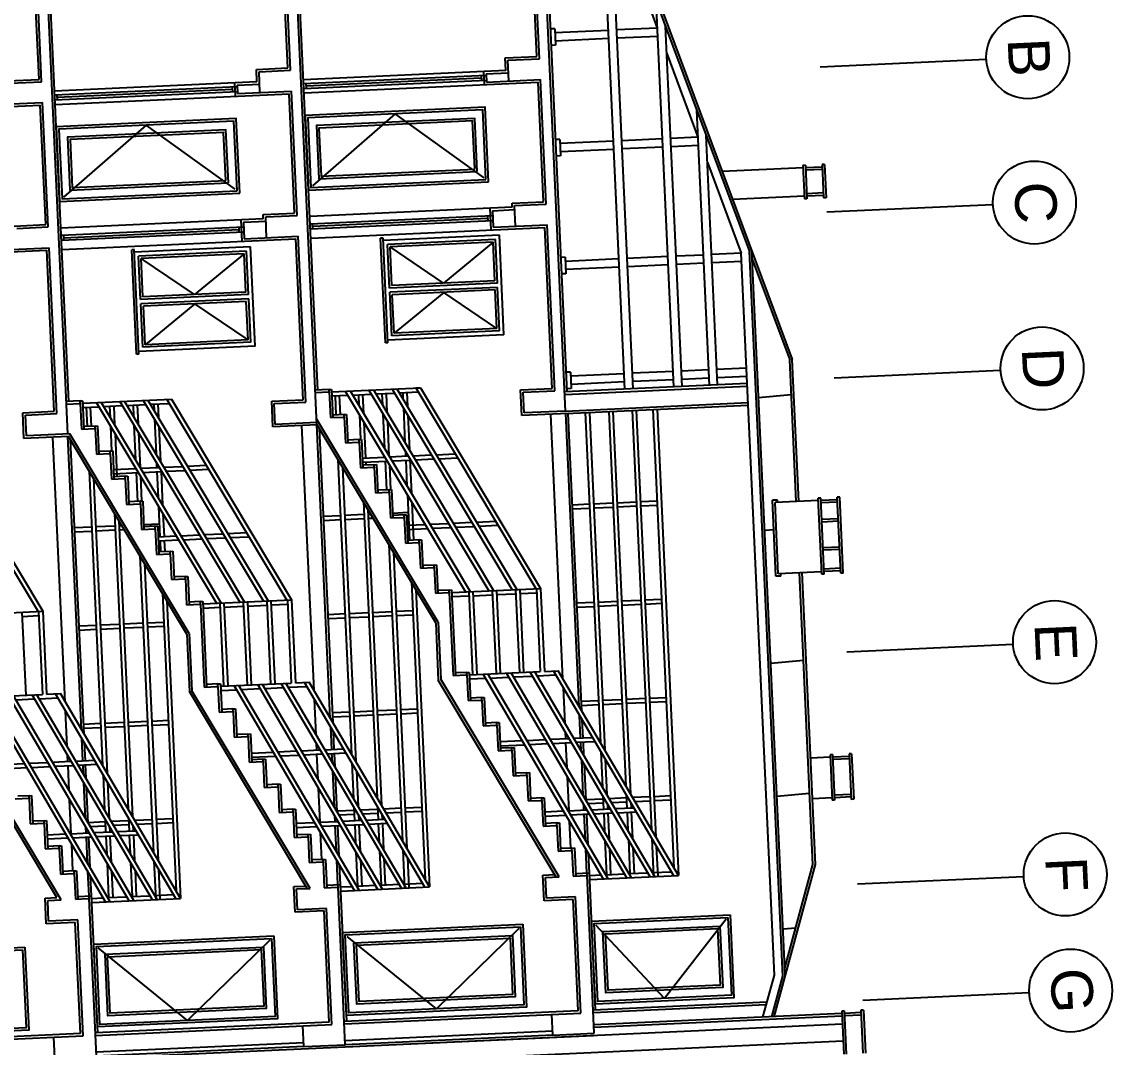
# Model space of a CAD drawing. Header units: centimetres. Extents: x 247352 to 270197, y -444050 to -441150.
# Drawn here: x 248588 to 248850.6, y -443536.9 to -443290 of the extents above; entities that cross this region are included whole.
import ezdxf

# ---------------------------------------------------------------- set-up
doc = ezdxf.new("R2010")
doc.units = ezdxf.units.CM
doc.layers.add('ROTAS-MIMARI-VAZIYET', color=8, linetype='Continuous')
doc.styles.add('ROTAS', font='arial.ttf')

msp = doc.modelspace()

# ---------------------------------------------------------------- hatches: boundary and pattern name
at = {"layer": 'ROTAS-MIMARI-VAZIYET', "ltscale": 0.03}
h = msp.add_hatch(dxfattribs=at)
h.set_pattern_fill('LINE', color=256, scale=16, angle=2.6327, style=0)
h.set_pattern_definition([(5.26542743, (5207388.658, -7869424.915), (-2.93663185, 31.86496812), [])])
h.paths.add_polyline_path([(248778.53, -443492.97), (248775.3, -443422.67), (248770.79, -443422.87), (248770.82, -443423.47), (248769.62, -443423.53), (248768.78, -443405.22), (248769.98, -443405.16), (248770.01, -443405.76), (248774.51, -443405.56), (248772.94, -443371.38), (248763.92, -443347.17), (248771.77, -443517.9)])

# ---------------------------------------------------------------- linework, layer by layer
for p, q in [((248718.98, -443383.73), (248710.9, -443207.91)), ((248719.37, -443379.11), (248711.91, -443216.88)), ((248715.11, -443216.13), (248763.24, -443345.33)), ((248715.71, -443216.1), (248773.54, -443371.35)), ((248659.07, -443387.08), (248651.88, -443230.65)), ((248712.68, -443298.93), (248709.65, -443233)), ((248599.11, -443389.24), (248591.94, -443233.41)), ((248652.74, -443301.68), (248649.71, -443235.75)), ((248659.29, -443378.67), (248652.69, -443235.22)), ((248712.05, -443298.36), (248709.08, -443233.62)), ((248599.35, -443381.42), (248592.75, -443237.97)), ((248652.12, -443301.11), (248649.14, -443236.38)), ((248592.18, -443303.87), (248589.2, -443239.14)), ((248592.81, -443304.44), (248589.77, -443238.51)), ((248733.27, -443378.47), (248727.31, -443248.88)), ((248735.27, -443378.37), (248729.6, -443255.01)), ((248729.9, -443261.55), (248741.06, -443291.52)), ((248745.03, -443377.93), (248740.76, -443284.98)), ((248716.35, -443291.66), (248715.35, -443291.7)), ((248716.35, -443291.66), (248716.53, -443295.65)), ((248729.3, -443292.06), (248716.4, -443292.66)), ((248741.06, -443291.52), (248731.3, -443291.97)), ((248741.15, -443293.52), (248731.39, -443293.97)), ((248747.03, -443377.83), (248743.04, -443291.12)), ((248716.53, -443295.65), (248715.53, -443295.7)), ((248729.39, -443294.06), (248716.49, -443294.65)), ((248704.46, -443298.71), (248712.05, -443298.36)), ((248704.6, -443301.7), (248704.46, -443298.71)), ((248743.34, -443297.65), (248750.84, -443317.78)), ((248644.52, -443301.46), (248652.12, -443301.11)), ((248705.09, -443299.28), (248712.68, -443298.93)), ((248705.32, -443304.27), (248705.09, -443299.28)), ((248584.59, -443304.22), (248592.18, -443303.87)), ((248644.66, -443304.46), (248644.52, -443301.46)), ((248645.15, -443302.03), (248652.74, -443301.68)), ((248645.38, -443307.03), (248645.15, -443302.03)), ((248704.6, -443301.7), (248655.85, -443303.94)), ((248699.85, -443302.9), (248655.89, -443304.92)), ((248698.68, -443303.55), (248656.52, -443305.49)), ((248698.65, -443302.95), (248698.7, -443304.15)), ((248699.2, -443301.95), (248699.35, -443305.15)), ((248699.83, -443302.52), (248705.23, -443302.27)), ((248699.83, -443302.52), (248699.92, -443304.52)), ((248699.92, -443304.52), (248712.91, -443303.92)), ((248714.29, -443333.89), (248712.91, -443303.92)), ((248585.21, -443304.79), (248592.81, -443304.44)), ((248644.66, -443304.46), (248595.91, -443306.7)), ((248639.91, -443305.65), (248595.96, -443307.67)), ((248638.74, -443306.31), (248596.58, -443308.25)), ((248638.71, -443305.71), (248638.77, -443306.91)), ((248639.27, -443304.71), (248639.41, -443307.9)), ((248639.89, -443305.28), (248645.29, -443305.03)), ((248639.89, -443305.28), (248639.99, -443307.28)), ((248639.99, -443307.28), (248652.97, -443306.68)), ((248654.35, -443336.65), (248652.97, -443306.68)), ((248699.9, -443304.1), (248655.95, -443306.12)), ((248656, -443307.14), (248712.34, -443304.55)), ((248656.55, -443306.09), (248656.49, -443304.89)), ((248713.66, -443333.32), (248712.34, -443304.55)), ((248639.97, -443306.85), (248596.01, -443308.87)), ((248596.06, -443309.9), (248652.4, -443307.31)), ((248596.61, -443308.84), (248596.56, -443307.65)), ((248653.72, -443336.08), (248652.4, -443307.31)), ((248536.12, -443312.65), (248592.46, -443310.06)), ((248580.05, -443310.03), (248593.04, -443309.44)), ((248593.79, -443338.83), (248592.46, -443310.06)), ((248594.41, -443339.4), (248593.04, -443309.44)), ((248753.59, -443377.53), (248750.54, -443311.25)), ((248677.95, -443312.14), (248658.02, -443329.47)), ((248699.38, -443327.57), (248677.95, -443312.14)), ((248618.01, -443314.89), (248598.09, -443332.23)), ((248639.44, -443330.33), (248618.01, -443314.89)), ((248717.58, -443318.31), (248716.58, -443318.36)), ((248717.58, -443318.31), (248717.76, -443322.31)), ((248730.52, -443318.72), (248717.62, -443319.31)), ((248742.29, -443318.18), (248732.52, -443318.63)), ((248750.84, -443317.78), (248744.28, -443318.09)), ((248750.94, -443319.78), (248744.38, -443320.08)), ((248755.59, -443377.44), (248752.83, -443317.38)), ((248717.76, -443322.31), (248716.76, -443322.35)), ((248730.62, -443320.72), (248717.71, -443321.31)), ((248742.38, -443320.18), (248732.61, -443320.62)), ((248753.13, -443323.92), (248761.26, -443345.74)), ((248776.72, -443324.56), (248776.13, -443324.59)), ((248776.13, -443324.59), (248776.5, -443332.63)), ((248776.72, -443324.56), (248777.09, -443332.61)), ((248780.75, -443324.97), (248776.75, -443325.16)), ((248781.32, -443324.35), (248780.72, -443324.37)), ((248780.72, -443324.37), (248781.09, -443332.42)), ((248781.32, -443324.35), (248781.69, -443332.39)), ((248776.15, -443325.19), (248756.68, -443326.08)), ((248780.78, -443325.57), (248776.78, -443325.76)), ((248776.47, -443332.03), (248759.19, -443332.83)), ((248777.09, -443332.61), (248776.5, -443332.63)), ((248781.04, -443331.22), (248777.04, -443331.41)), ((248781.06, -443331.82), (248777.07, -443332.01)), ((248781.69, -443332.39), (248781.09, -443332.42)), ((248706.11, -443334.67), (248657.37, -443336.91)), ((248700.72, -443334.92), (248700.96, -443340.11)), ((248701.35, -443335.49), (248706.74, -443335.24)), ((248701.35, -443335.49), (248701.53, -443339.48)), ((248706.07, -443333.67), (248713.66, -443333.32)), ((248706.11, -443334.67), (248706.07, -443333.67)), ((248706.7, -443334.24), (248714.29, -443333.89)), ((248706.92, -443339.24), (248706.7, -443334.24)), ((248646.18, -443337.42), (248597.43, -443339.67)), ((248640.78, -443337.67), (248641.02, -443342.87)), ((248641.41, -443338.24), (248646.8, -443338)), ((248646.13, -443336.42), (248653.72, -443336.08)), ((248646.18, -443337.42), (248646.13, -443336.42)), ((248646.76, -443337), (248654.35, -443336.65)), ((248646.99, -443341.99), (248646.76, -443337)), ((248701.4, -443336.72), (248657.45, -443338.74)), ((248701.46, -443337.92), (248657.51, -443339.94)), ((248700.23, -443337.38), (248658.08, -443339.32)), ((248700.2, -443336.78), (248700.26, -443337.98)), ((248586.19, -443339.18), (248593.79, -443338.83)), ((248586.82, -443339.75), (248594.41, -443339.4)), ((248641.47, -443339.48), (248597.51, -443341.5)), ((248641.52, -443340.68), (248597.57, -443342.7)), ((248640.3, -443340.13), (248598.14, -443342.07)), ((248640.27, -443339.53), (248640.32, -443340.73)), ((248641.41, -443338.24), (248641.59, -443342.24)), ((248657.6, -443342.1), (248713.95, -443339.51)), ((248658.1, -443339.92), (248658.05, -443338.72)), ((248701.53, -443339.48), (248714.52, -443338.89)), ((248715.73, -443378.27), (248713.95, -443339.51)), ((248716.35, -443378.84), (248714.52, -443338.89)), ((248597.67, -443344.86), (248654.01, -443342.27)), ((248598.17, -443342.67), (248598.11, -443341.47)), ((248641.59, -443342.24), (248654.58, -443341.64)), ((248655.79, -443381.03), (248654.01, -443342.27)), ((248656.42, -443381.6), (248654.58, -443341.64)), ((248675.02, -443342.1), (248674.42, -443342.13)), ((248675.58, -443367.3), (248674.42, -443342.13)), ((248676.18, -443367.28), (248675.02, -443342.1)), ((248703.02, -443341.42), (248675.05, -443342.7)), ((248702.07, -443342.46), (248676.1, -443343.66)), ((248701.5, -443343.09), (248676.72, -443344.23)), ((248701.5, -443343.09), (248689.54, -443352.95)), ((248701.92, -443352.38), (248701.5, -443343.09)), ((248702.55, -443352.95), (248702.07, -443342.46)), ((248704.12, -443365.39), (248703.02, -443341.42)), ((248537.73, -443347.62), (248594.07, -443345.03)), ((248581.66, -443345), (248594.64, -443344.4)), ((248595.85, -443383.78), (248594.07, -443345.03)), ((248596.48, -443384.36), (248594.64, -443344.4)), ((248615.09, -443344.86), (248614.49, -443344.89)), ((248615.64, -443370.06), (248614.49, -443344.89)), ((248616.24, -443370.03), (248615.09, -443344.86)), ((248643.08, -443344.17), (248615.11, -443345.46)), ((248642.13, -443345.22), (248616.16, -443346.41)), ((248641.56, -443345.84), (248616.79, -443346.98)), ((248641.56, -443345.84), (248629.6, -443355.7)), ((248641.99, -443355.13), (248641.56, -443345.84)), ((248642.61, -443355.71), (248642.13, -443345.22)), ((248644.19, -443368.15), (248643.08, -443344.17)), ((248676.58, -443354.14), (248676.1, -443343.66)), ((248677.15, -443353.52), (248676.72, -443344.23)), ((248689.54, -443352.95), (248676.72, -443344.23)), ((248761.26, -443345.74), (248754.15, -443346.07)), ((248769.25, -443519.57), (248761.26, -443345.74)), ((248771.26, -443519.79), (248763.24, -443345.33)), ((248771.86, -443519.76), (248763.84, -443345.31)), ((248616.64, -443356.9), (248616.16, -443346.41)), ((248617.21, -443356.27), (248616.79, -443346.98)), ((248629.6, -443355.7), (248616.79, -443346.98)), ((248718.88, -443346.69), (248717.88, -443346.73)), ((248718.88, -443346.69), (248719.06, -443350.68)), ((248731.83, -443347.09), (248718.93, -443347.69)), ((248743.59, -443346.55), (248733.83, -443347)), ((248743.68, -443348.55), (248733.92, -443349)), ((248752.15, -443346.16), (248745.59, -443346.46)), ((248752.24, -443348.16), (248745.68, -443348.46)), ((248761.35, -443347.74), (248754.24, -443348.06)), ((248763.92, -443347.17), (248772.94, -443371.38)), ((248719.06, -443350.68), (248718.06, -443350.73)), ((248731.92, -443349.09), (248719.02, -443349.68)), ((248702.55, -443352.95), (248676.58, -443354.14)), ((248701.92, -443352.38), (248677.15, -443353.52)), ((248642.61, -443355.71), (248616.64, -443356.9)), ((248641.99, -443355.13), (248617.21, -443356.27)), ((248702.6, -443353.95), (248676.62, -443355.14)), ((248677.11, -443365.63), (248676.62, -443355.14)), ((248702.02, -443354.58), (248677.25, -443355.72)), ((248677.68, -443365.01), (248677.25, -443355.72)), ((248689.64, -443355.15), (248677.68, -443365.01)), ((248702.45, -443363.87), (248689.64, -443355.15)), ((248702.45, -443363.87), (248702.02, -443354.58)), ((248703.08, -443364.44), (248702.6, -443353.95)), ((248642.66, -443356.71), (248616.69, -443357.9)), ((248617.17, -443368.39), (248616.69, -443357.9)), ((248642.09, -443357.33), (248617.31, -443358.47)), ((248617.74, -443367.76), (248617.31, -443358.47)), ((248629.7, -443357.9), (248617.74, -443367.76)), ((248642.51, -443366.62), (248629.7, -443357.9)), ((248642.51, -443366.62), (248642.09, -443357.33)), ((248643.14, -443367.19), (248642.66, -443356.71)), ((248703.08, -443364.44), (248677.11, -443365.63)), ((248702.45, -443363.87), (248677.68, -443365.01)), ((248642.51, -443366.62), (248617.74, -443367.76)), ((248704.12, -443365.39), (248676.15, -443366.68)), ((248644.19, -443368.15), (248616.22, -443369.43)), ((248643.14, -443367.19), (248617.17, -443368.39)), ((248676.18, -443367.28), (248675.58, -443367.3)), ((248616.24, -443370.03), (248615.64, -443370.06)), ((248774.51, -443405.56), (248772.94, -443371.38)), ((248775.11, -443405.53), (248773.54, -443371.35)), ((248720.15, -443374.34), (248719.15, -443374.38)), ((248720.15, -443374.34), (248720.33, -443378.33)), ((248733.1, -443374.74), (248720.2, -443375.34)), ((248744.86, -443374.2), (248735.1, -443374.65)), ((248753.42, -443373.81), (248746.86, -443374.11)), ((248762.53, -443373.39), (248755.42, -443373.72)), ((248762.7, -443377.11), (248718.77, -443379.13)), ((248733.19, -443376.74), (248720.29, -443377.34)), ((248744.95, -443376.2), (248735.19, -443376.65)), ((248753.51, -443375.81), (248746.95, -443376.11)), ((248762.62, -443375.39), (248755.51, -443375.72)), ((248662.02, -443378.54), (248658.69, -443378.69)), ((248658.71, -443379.29), (248662.04, -443379.14)), ((248662.02, -443378.54), (248662.62, -443378.51)), ((248662.04, -443379.14), (248662.02, -443378.54)), ((248662.04, -443379.14), (248662.33, -443385.33)), ((248662.62, -443378.51), (248662.93, -443385.3)), ((248662.64, -443379.11), (248684.02, -443378.13)), ((248662.69, -443380.11), (248666.51, -443379.93)), ((248663.45, -443380.08), (248663.66, -443384.67)), ((248664.45, -443380.03), (248664.66, -443384.62)), ((248665.92, -443378.96), (248694.84, -443427.28)), ((248667.06, -443378.91), (248695.97, -443427.23)), ((248667.64, -443379.88), (248672.15, -443379.68)), ((248669.1, -443379.82), (248669.22, -443382.52)), ((248670.1, -443379.77), (248670.31, -443384.34)), ((248671.57, -443378.7), (248700.49, -443427.02)), ((248672.7, -443378.65), (248701.62, -443426.97)), ((248673.29, -443379.62), (248677.8, -443379.42)), ((248674.74, -443379.56), (248674.87, -443382.26)), ((248675.74, -443379.51), (248675.95, -443384.08)), ((248677.22, -443378.44), (248706.13, -443426.76)), ((248678.35, -443378.39), (248707.27, -443426.71)), ((248678.93, -443379.36), (248683.47, -443379.15)), ((248679.74, -443379.33), (248679.81, -443380.82)), ((248680.74, -443379.28), (248680.89, -443382.64)), ((248682.89, -443378.18), (248684.02, -443378.13)), ((248682.89, -443378.18), (248711.8, -443426.5)), ((248684.02, -443378.13), (248712.94, -443426.45)), ((248708.14, -443378.62), (248715.73, -443378.27)), ((248708.42, -443384.81), (248708.14, -443378.62)), ((248708.76, -443379.19), (248716.35, -443378.84)), ((248708.99, -443384.19), (248708.76, -443379.19)), ((248718.8, -443379.73), (248762.73, -443377.71)), ((248720.33, -443378.33), (248719.34, -443378.38)), ((248602.08, -443381.3), (248598.75, -443381.45)), ((248598.78, -443382.05), (248602.11, -443381.89)), ((248602.08, -443381.3), (248602.68, -443381.27)), ((248602.11, -443381.89), (248602.08, -443381.3)), ((248602.11, -443381.89), (248602.39, -443388.09)), ((248602.68, -443381.27), (248602.99, -443388.06)), ((248602.71, -443381.87), (248624.08, -443380.88)), ((248602.75, -443382.87), (248606.57, -443382.69)), ((248604.51, -443382.79), (248604.72, -443387.38)), ((248605.99, -443381.72), (248634.9, -443430.04)), ((248607.12, -443381.66), (248636.04, -443429.99)), ((248607.7, -443382.64), (248612.22, -443382.43)), ((248609.16, -443382.57), (248609.28, -443385.28)), ((248610.16, -443382.53), (248610.37, -443387.09)), ((248611.63, -443381.46), (248640.55, -443429.78)), ((248612.77, -443381.4), (248641.68, -443429.73)), ((248613.35, -443382.38), (248617.86, -443382.17)), ((248614.81, -443382.31), (248614.93, -443385.02)), ((248615.81, -443382.27), (248616.02, -443386.83)), ((248617.28, -443381.2), (248646.2, -443429.52)), ((248618.41, -443381.15), (248647.33, -443429.47)), ((248619, -443382.12), (248623.53, -443381.91)), ((248619.8, -443382.08), (248619.87, -443383.58)), ((248620.8, -443382.04), (248620.95, -443385.39)), ((248622.95, -443380.94), (248651.87, -443429.26)), ((248624.08, -443380.88), (248653, -443429.21)), ((248648.2, -443381.38), (248655.79, -443381.03)), ((248648.48, -443387.57), (248648.2, -443381.38)), ((248648.83, -443381.95), (248656.42, -443381.6)), ((248649.06, -443386.94), (248648.83, -443381.95)), ((248718.98, -443383.73), (248762.91, -443381.71)), ((248719.01, -443384.33), (248762.94, -443382.31)), ((248563.01, -443383.69), (248591.93, -443432.02)), ((248564.15, -443383.64), (248593.06, -443431.96)), ((248588.26, -443384.13), (248595.85, -443383.78)), ((248588.55, -443390.33), (248588.26, -443384.13)), ((248588.89, -443384.71), (248596.48, -443384.36)), ((248589.12, -443389.7), (248588.89, -443384.71)), ((248603.51, -443382.83), (248603.73, -443387.43)), ((248662.33, -443385.33), (248665.66, -443385.18)), ((248665.63, -443384.58), (248662.9, -443384.71)), ((248665.63, -443384.58), (248666.23, -443384.55)), ((248665.66, -443385.18), (248665.63, -443384.58)), ((248665.66, -443385.18), (248665.94, -443391.37)), ((248666.23, -443384.55), (248666.54, -443391.35)), ((248669.32, -443384.63), (248669.59, -443390.6)), ((248674.96, -443384.37), (248675.35, -443392.77)), ((248679.9, -443382.93), (248680.29, -443391.33)), ((248680.99, -443384.75), (248681.37, -443393.14)), ((248719.61, -443384.3), (248708.42, -443384.81)), ((248718.98, -443383.73), (248708.99, -443384.19)), ((248718.34, -443448.25), (248715.41, -443384.49)), ((248722.25, -443454.91), (248719.01, -443384.33)), ((248722.91, -443456.02), (248719.61, -443384.3)), ((248723.7, -443384.11), (248727.35, -443463.59)), ((248724.7, -443384.07), (248728.44, -443465.44)), ((248729.35, -443383.85), (248733.49, -443474.05)), ((248730.35, -443383.81), (248734.58, -443475.9)), ((248734.99, -443383.59), (248739.63, -443484.5)), ((248735.99, -443383.55), (248740.72, -443486.35)), ((248739.99, -443383.36), (248745.06, -443493.75)), ((248740.99, -443383.32), (248746.15, -443495.6)), ((248602.39, -443388.09), (248605.72, -443387.94)), ((248605.69, -443387.34), (248602.96, -443387.46)), ((248605.69, -443387.34), (248606.29, -443387.31)), ((248605.72, -443387.94), (248605.69, -443387.34)), ((248605.72, -443387.94), (248606.01, -443394.13)), ((248606.29, -443387.31), (248606.61, -443394.1)), ((248609.38, -443387.39), (248609.66, -443393.36)), ((248615.03, -443387.13), (248615.41, -443395.52)), ((248619.97, -443385.69), (248620.35, -443394.08)), ((248621.05, -443387.5), (248621.44, -443395.89)), ((248659.18, -443387.08), (248648.48, -443387.57)), ((248659.04, -443386.48), (248649.06, -443386.94)), ((248658.41, -443451.01), (248655.48, -443387.25)), ((248688.28, -443434.55), (248659, -443385.62)), ((248662.32, -443457.66), (248659.07, -443387.08)), ((248687.69, -443434.73), (248659.18, -443387.08)), ((248662.97, -443458.77), (248659.71, -443387.97)), ((248670.4, -443386.45), (248670.8, -443395.03)), ((248676.05, -443386.19), (248676.43, -443394.58)), ((248599.24, -443389.83), (248588.55, -443390.33)), ((248599.57, -443389.22), (248589.12, -443389.7)), ((248598.47, -443453.76), (248595.54, -443390.01)), ((248602.38, -443460.42), (248599.14, -443389.84)), ((248627.75, -443437.48), (248599.24, -443389.83)), ((248628.35, -443437.3), (248599.57, -443389.22)), ((248610.47, -443389.2), (248610.94, -443399.51)), ((248616.11, -443388.94), (248616.5, -443397.33)), ((248669.25, -443390.62), (248666.51, -443390.75)), ((248669.25, -443390.62), (248669.84, -443390.59)), ((248669.27, -443391.22), (248669.25, -443390.62)), ((248669.84, -443390.59), (248670.16, -443397.39)), ((248603.03, -443461.53), (248599.78, -443390.73)), ((248665.94, -443391.37), (248669.27, -443391.22)), ((248669.27, -443391.22), (248669.56, -443397.41)), ((248606.01, -443394.13), (248609.34, -443393.98)), ((248609.31, -443393.38), (248606.58, -443393.5)), ((248609.31, -443393.38), (248609.91, -443393.35)), ((248609.34, -443393.98), (248609.31, -443393.38)), ((248609.34, -443393.98), (248609.62, -443400.17)), ((248609.91, -443393.35), (248610.22, -443400.14)), ((248664.16, -443395.4), (248667.42, -443466.35)), ((248670.05, -443395.07), (248675.41, -443394.82)), ((248670.1, -443396.06), (248676, -443395.79)), ((248675.49, -443395.82), (248675.81, -443402.73)), ((248676.55, -443394.77), (248681.06, -443394.56)), ((248677.13, -443395.74), (248681.64, -443395.53)), ((248680.39, -443393.43), (248680.44, -443394.59)), ((248680.49, -443395.59), (248680.77, -443401.83)), ((248681.47, -443395.25), (248681.86, -443403.64)), ((248682.19, -443394.51), (248686.71, -443394.3)), ((248682.78, -443395.48), (248687.29, -443395.27)), ((248687.84, -443394.25), (248692.38, -443394.04)), ((248688.42, -443395.22), (248692.96, -443395.01)), ((248604.22, -443398.15), (248607.48, -443469.11)), ((248610.11, -443397.82), (248615.48, -443397.58)), ((248610.16, -443398.82), (248616.06, -443398.55)), ((248615.55, -443398.57), (248615.87, -443405.49)), ((248616.61, -443397.52), (248621.12, -443397.32)), ((248617.19, -443398.5), (248621.71, -443398.29)), ((248620.45, -443396.19), (248620.5, -443397.34)), ((248620.55, -443398.34), (248620.84, -443404.58)), ((248621.55, -443398.3), (248621.92, -443406.39)), ((248622.26, -443397.26), (248626.77, -443397.06)), ((248622.84, -443398.24), (248627.35, -443398.03)), ((248627.9, -443397), (248632.44, -443396.8)), ((248628.49, -443397.98), (248633.02, -443397.77)), ((248665.24, -443397.21), (248668.5, -443468.2)), ((248669.56, -443397.41), (248672.89, -443397.26)), ((248672.86, -443396.66), (248670.13, -443396.79)), ((248670.84, -443396.03), (248670.88, -443396.75)), ((248672.86, -443396.66), (248673.46, -443396.63)), ((248672.89, -443397.26), (248672.86, -443396.66)), ((248672.89, -443397.26), (248673.17, -443403.45)), ((248673.46, -443396.63), (248673.77, -443403.43)), ((248676.53, -443396.69), (248676.81, -443402.69)), ((248605.3, -443399.96), (248608.57, -443470.96)), ((248609.62, -443400.17), (248612.95, -443400.02)), ((248612.92, -443399.42), (248610.19, -443399.54)), ((248612.92, -443399.42), (248613.52, -443399.39)), ((248612.95, -443400.02), (248612.92, -443399.42)), ((248612.95, -443400.02), (248613.24, -443406.21)), ((248613.52, -443399.39), (248613.83, -443406.18)), ((248616.6, -443399.44), (248616.87, -443405.44)), ((248673.17, -443403.45), (248676.5, -443403.3)), ((248676.47, -443402.7), (248673.74, -443402.83)), ((248676.47, -443402.7), (248677.07, -443402.67)), ((248676.5, -443403.3), (248676.47, -443402.7)), ((248676.5, -443403.3), (248676.79, -443409.49)), ((248677.07, -443402.67), (248677.39, -443409.47)), ((248613.24, -443406.21), (248616.57, -443406.06)), ((248616.54, -443405.46), (248613.81, -443405.58)), ((248616.54, -443405.46), (248617.14, -443405.43)), ((248616.57, -443406.06), (248616.54, -443405.46)), ((248616.57, -443406.06), (248616.85, -443412.25)), ((248617.14, -443405.43), (248617.45, -443412.22)), ((248670.28, -443405.64), (248673.56, -443476.8)), ((248680.87, -443403.94), (248681.37, -443414.89)), ((248681.95, -443405.75), (248682.37, -443414.84)), ((248720.62, -443406.3), (248724.71, -443406.12)), ((248725.71, -443406.07), (248730.36, -443405.86)), ((248731.36, -443405.81), (248736, -443405.6)), ((248737, -443405.55), (248741, -443405.37)), ((248737.05, -443406.55), (248741.04, -443406.37)), ((248769.98, -443405.16), (248768.78, -443405.22)), ((248769.62, -443423.53), (248768.78, -443405.22)), ((248779.84, -443405.31), (248769.41, -443405.79)), ((248770.19, -443422.9), (248769.41, -443405.79)), ((248770.01, -443405.76), (248769.98, -443405.16)), ((248780.41, -443404.68), (248779.81, -443404.71)), ((248780.65, -443423.02), (248779.81, -443404.71)), ((248781.25, -443422.99), (248780.41, -443404.68)), ((248784.43, -443405.1), (248780.44, -443405.28)), ((248784.46, -443405.7), (248780.46, -443405.88)), ((248785, -443404.47), (248784.4, -443404.5)), ((248785.25, -443422.81), (248784.4, -443404.5)), ((248785.85, -443422.78), (248785, -443404.47)), ((248610.35, -443408.39), (248613.62, -443479.56)), ((248620.93, -443406.69), (248621.27, -443413.99)), ((248622.02, -443408.5), (248622.27, -443413.94)), ((248660.68, -443409.06), (248664.78, -443408.87)), ((248665.77, -443408.83), (248670.42, -443408.61)), ((248671.37, -443407.45), (248674.64, -443478.65)), ((248671.42, -443408.57), (248672.02, -443408.54)), ((248677.33, -443408.29), (248681.06, -443408.12)), ((248680.09, -443408.74), (248677.36, -443408.87)), ((248680.09, -443408.74), (248680.69, -443408.71)), ((248680.12, -443409.34), (248680.09, -443408.74)), ((248680.69, -443408.71), (248681, -443415.51)), ((248720.67, -443407.3), (248724.76, -443407.11)), ((248725.76, -443407.07), (248730.4, -443406.85)), ((248731.4, -443406.81), (248736.05, -443406.59)), ((248600.75, -443411.82), (248604.84, -443411.63)), ((248605.84, -443411.58), (248610.48, -443411.37)), ((248611.43, -443410.21), (248614.71, -443481.41)), ((248611.48, -443411.32), (248612.08, -443411.29)), ((248617.4, -443411.05), (248621.13, -443410.88)), ((248620.15, -443411.5), (248617.42, -443411.62)), ((248620.15, -443411.5), (248620.75, -443411.47)), ((248620.18, -443412.1), (248620.15, -443411.5)), ((248620.75, -443411.47), (248621.06, -443418.26)), ((248660.73, -443410.06), (248664.82, -443409.87)), ((248665.82, -443409.82), (248670.47, -443409.61)), ((248671.47, -443409.56), (248672.6, -443409.51)), ((248676.79, -443409.49), (248680.12, -443409.34)), ((248680.12, -443409.34), (248680.4, -443415.53)), ((248680.71, -443409.14), (248681.11, -443409.12)), ((248680.81, -443411.25), (248685.13, -443411.05)), ((248686.26, -443411), (248690.77, -443410.79)), ((248691.91, -443410.74), (248696.42, -443410.53)), ((248692.49, -443411.71), (248697, -443411.51)), ((248697.55, -443410.48), (248702.18, -443410.27)), ((248698.14, -443411.45), (248702.67, -443411.25)), ((248784.64, -443409.67), (248780.65, -443409.86)), ((248784.67, -443410.27), (248780.67, -443410.46)), ((248600.79, -443412.81), (248604.88, -443412.63)), ((248605.88, -443412.58), (248610.53, -443412.37)), ((248611.53, -443412.32), (248612.67, -443412.27)), ((248616.85, -443412.25), (248620.18, -443412.1)), ((248620.18, -443412.1), (248620.46, -443418.29)), ((248620.77, -443411.9), (248621.17, -443411.88)), ((248620.87, -443414.01), (248625.19, -443413.81)), ((248626.32, -443413.76), (248630.84, -443413.55)), ((248631.97, -443413.5), (248636.48, -443413.29)), ((248632.55, -443414.47), (248637.07, -443414.26)), ((248637.62, -443413.24), (248642.25, -443413.02)), ((248638.2, -443414.21), (248642.74, -443414)), ((248680.85, -443412.25), (248685.71, -443412.03)), ((248686.84, -443411.97), (248691.36, -443411.77)), ((248620.91, -443415.01), (248625.77, -443414.78)), ((248621.31, -443414.99), (248621.44, -443417.64)), ((248622.31, -443414.94), (248622.44, -443417.6)), ((248626.91, -443414.73), (248631.42, -443414.52)), ((248676.41, -443415.88), (248679.7, -443487.26)), ((248680.4, -443415.53), (248683.73, -443415.38)), ((248683.7, -443414.78), (248680.97, -443414.91)), ((248683.7, -443414.78), (248684.3, -443414.75)), ((248683.73, -443415.38), (248683.7, -443414.78)), ((248683.73, -443415.38), (248684.02, -443421.57)), ((248684.3, -443414.75), (248684.62, -443421.55)), ((248784.96, -443416.49), (248780.96, -443416.67)), ((248616.48, -443418.64), (248619.76, -443490.01)), ((248620.46, -443418.29), (248623.79, -443418.14)), ((248623.77, -443417.54), (248621.04, -443417.66)), ((248623.77, -443417.54), (248624.37, -443417.51)), ((248623.79, -443418.14), (248623.77, -443417.54)), ((248623.79, -443418.14), (248624.08, -443424.33)), ((248624.37, -443417.51), (248624.68, -443424.3)), ((248677.5, -443417.69), (248680.78, -443489.11)), ((248784.98, -443417.09), (248780.99, -443417.27)), ((248617.56, -443420.45), (248620.84, -443491.86)), ((248684.02, -443421.57), (248687.35, -443421.42)), ((248687.32, -443420.82), (248684.59, -443420.95)), ((248687.32, -443420.82), (248687.92, -443420.79)), ((248687.35, -443421.42), (248687.32, -443420.82)), ((248687.35, -443421.42), (248687.63, -443427.61)), ((248687.92, -443420.79), (248688.23, -443427.59)), ((248785.19, -443421.61), (248781.2, -443421.79)), ((248624.08, -443424.33), (248627.41, -443424.18)), ((248627.38, -443423.58), (248624.65, -443423.7)), ((248627.38, -443423.58), (248627.98, -443423.55)), ((248627.41, -443424.18), (248627.38, -443423.58)), ((248627.41, -443424.18), (248627.69, -443430.37)), ((248627.98, -443423.55), (248628.29, -443430.34)), ((248770.82, -443423.47), (248769.62, -443423.53)), ((248780.62, -443422.42), (248770.19, -443422.9)), ((248770.82, -443423.47), (248770.79, -443422.87)), ((248778.53, -443492.97), (248775.3, -443422.67)), ((248779.13, -443492.94), (248775.9, -443422.64)), ((248781.25, -443422.99), (248780.65, -443423.02)), ((248785.22, -443422.21), (248781.22, -443422.39)), ((248785.85, -443422.78), (248785.25, -443422.81)), ((248681.84, -443424.94), (248685.13, -443496.51)), ((248682.92, -443426.75), (248686.21, -443498.35)), ((248690.93, -443426.86), (248688.2, -443426.99)), ((248690.93, -443426.86), (248691.53, -443426.83)), ((248690.96, -443427.46), (248690.93, -443426.86)), ((248691.53, -443426.83), (248692.48, -443447.41)), ((248691.56, -443427.43), (248712.94, -443426.45)), ((248695.65, -443427.25), (248696.57, -443447.22)), ((248696.65, -443427.2), (248697.57, -443447.18)), ((248701.3, -443426.99), (248702.22, -443446.97)), ((248702.3, -443426.94), (248703.22, -443446.92)), ((248706.94, -443426.73), (248707.86, -443446.71)), ((248707.94, -443426.68), (248708.86, -443446.66)), ((248711.94, -443426.5), (248712.86, -443446.48)), ((248712.94, -443426.45), (248713.86, -443446.43)), ((248621.9, -443427.7), (248625.19, -443499.26)), ((248622.98, -443429.51), (248626.28, -443501.11)), ((248631, -443429.62), (248628.27, -443429.74)), ((248631, -443429.62), (248631.6, -443429.59)), ((248631.02, -443430.22), (248631, -443429.62)), ((248631.6, -443429.59), (248632.54, -443450.17)), ((248631.62, -443430.19), (248653, -443429.21)), ((248635.72, -443430), (248636.63, -443449.98)), ((248636.71, -443429.96), (248637.63, -443449.93)), ((248641.36, -443429.74), (248642.28, -443449.72)), ((248642.36, -443429.7), (248643.28, -443449.68)), ((248647.01, -443429.48), (248647.93, -443449.46)), ((248648.01, -443429.44), (248648.92, -443449.42)), ((248652, -443429.25), (248652.92, -443449.23)), ((248653, -443429.21), (248653.92, -443449.19)), ((248687.63, -443427.61), (248690.96, -443427.46)), ((248690.96, -443427.46), (248691.88, -443447.44)), ((248691.61, -443428.43), (248695.7, -443428.24)), ((248696.7, -443428.2), (248701.34, -443427.99)), ((248702.34, -443427.94), (248706.99, -443427.73)), ((248707.99, -443427.68), (248711.98, -443427.5)), ((248721.71, -443429.96), (248725.8, -443429.77)), ((248726.8, -443429.73), (248731.45, -443429.51)), ((248732.44, -443429.47), (248737.09, -443429.25)), ((248738.09, -443429.21), (248742.09, -443429.02)), ((248738.14, -443430.21), (248742.13, -443430.02)), ((248571.69, -443432.95), (248593.06, -443431.96)), ((248588.07, -443432.19), (248588.99, -443452.17)), ((248592.06, -443432.01), (248592.98, -443451.99)), ((248593.06, -443431.96), (248593.98, -443451.94)), ((248627.69, -443430.37), (248631.02, -443430.22)), ((248631.02, -443430.22), (248631.94, -443450.2)), ((248631.67, -443431.19), (248635.76, -443431)), ((248636.76, -443430.95), (248641.41, -443430.74)), ((248642.41, -443430.7), (248647.05, -443430.48)), ((248648.05, -443430.44), (248652.05, -443430.25)), ((248661.77, -443432.72), (248665.86, -443432.53)), ((248666.86, -443432.48), (248671.51, -443432.27)), ((248672.51, -443432.22), (248677.15, -443432.01)), ((248678.15, -443431.96), (248682.15, -443431.78)), ((248721.75, -443430.96), (248725.85, -443430.77)), ((248726.84, -443430.72), (248731.49, -443430.51)), ((248732.49, -443430.47), (248737.14, -443430.25)), ((248588.12, -443433.19), (248592.11, -443433.01)), ((248601.83, -443435.47), (248605.93, -443435.28)), ((248606.93, -443435.24), (248611.57, -443435.02)), ((248612.57, -443434.98), (248617.22, -443434.76)), ((248618.22, -443434.72), (248622.21, -443434.54)), ((248661.82, -443433.72), (248665.91, -443433.53)), ((248666.91, -443433.48), (248671.55, -443433.27)), ((248672.55, -443433.22), (248677.2, -443433.01)), ((248678.2, -443432.96), (248682.2, -443432.78)), ((248687.69, -443434.73), (248688.32, -443448.51)), ((248688.28, -443434.55), (248688.92, -443448.33)), ((248601.88, -443436.47), (248605.97, -443436.28)), ((248606.97, -443436.24), (248611.62, -443436.02)), ((248612.62, -443435.98), (248617.26, -443435.76)), ((248618.26, -443435.72), (248622.26, -443435.53)), ((248627.75, -443437.48), (248628.39, -443451.27)), ((248628.35, -443437.3), (248628.98, -443451.09)), ((248717.39, -443495.92), (248688.92, -443448.33)), ((248691.88, -443447.44), (248695.21, -443447.29)), ((248695.18, -443446.69), (248692.45, -443446.81)), ((248695.18, -443446.69), (248695.78, -443446.66)), ((248695.21, -443447.29), (248695.18, -443446.69)), ((248695.21, -443447.29), (248695.49, -443453.48)), ((248695.78, -443446.66), (248696.09, -443453.45)), ((248695.81, -443447.26), (248712.86, -443446.48)), ((248695.85, -443448.26), (248699.69, -443448.08)), ((248728.08, -443496.43), (248699.12, -443447.11)), ((248699.69, -443448.08), (248699.12, -443447.11)), ((248729.21, -443496.38), (248700.25, -443447.06)), ((248700.82, -443448.03), (248705.34, -443447.82)), ((248733.73, -443496.17), (248704.76, -443446.85)), ((248734.86, -443496.12), (248705.89, -443446.8)), ((248706.47, -443447.77), (248710.98, -443447.56)), ((248739.37, -443495.91), (248710.41, -443446.59)), ((248740.5, -443495.86), (248711.54, -443446.54)), ((248712.11, -443447.51), (248716.63, -443447.3)), ((248713.86, -443446.43), (248717.19, -443446.28)), ((248745.02, -443495.65), (248716.06, -443446.33)), ((248746.15, -443495.6), (248717.19, -443446.28)), ((248631.94, -443450.2), (248635.27, -443450.04)), ((248635.24, -443449.44), (248632.51, -443449.57)), ((248635.24, -443449.44), (248635.84, -443449.42)), ((248635.27, -443450.04), (248635.24, -443449.44)), ((248635.27, -443450.04), (248635.56, -443456.24)), ((248635.84, -443449.42), (248636.16, -443456.21)), ((248635.87, -443450.02), (248652.92, -443449.23)), ((248635.92, -443451.01), (248639.75, -443450.84)), ((248668.15, -443499.19), (248639.18, -443449.86)), ((248639.75, -443450.84), (248639.18, -443449.86)), ((248669.27, -443499.13), (248640.31, -443449.81)), ((248640.88, -443450.79), (248645.4, -443450.58)), ((248673.79, -443498.93), (248644.83, -443449.6)), ((248674.92, -443498.87), (248645.96, -443449.55)), ((248646.53, -443450.53), (248651.05, -443450.32)), ((248679.44, -443498.67), (248650.47, -443449.34)), ((248680.57, -443498.61), (248651.6, -443449.29)), ((248652.18, -443450.27), (248656.69, -443450.06)), ((248653.92, -443449.19), (248657.25, -443449.03)), ((248685.08, -443498.41), (248656.12, -443449.08)), ((248686.21, -443498.35), (248657.25, -443449.03)), ((248716.71, -443495.95), (248688.32, -443448.51)), ((248718.84, -443458.96), (248718.44, -443450.39)), ((248575.93, -443452.77), (248592.98, -443451.99)), ((248608.21, -443501.94), (248579.25, -443452.62)), ((248609.34, -443501.89), (248580.37, -443452.57)), ((248613.85, -443501.68), (248584.89, -443452.36)), ((248614.98, -443501.63), (248586.02, -443452.31)), ((248586.59, -443453.28), (248591.11, -443453.08)), ((248619.5, -443501.42), (248590.54, -443452.1)), ((248620.63, -443501.37), (248591.67, -443452.05)), ((248592.24, -443453.02), (248596.76, -443452.82)), ((248593.98, -443451.94), (248597.31, -443451.79)), ((248625.15, -443501.16), (248596.18, -443451.84)), ((248626.28, -443501.11), (248597.31, -443451.79)), ((248656.78, -443498.71), (248628.39, -443451.27)), ((248657.46, -443498.68), (248628.98, -443451.09)), ((248658.9, -443461.72), (248658.51, -443453.15)), ((248695.49, -443453.48), (248698.82, -443453.33)), ((248698.8, -443452.73), (248696.07, -443452.85)), ((248698.8, -443452.73), (248699.4, -443452.7)), ((248698.82, -443453.33), (248698.8, -443452.73)), ((248698.82, -443453.33), (248699.11, -443459.52)), ((248699.4, -443452.7), (248699.71, -443459.49)), ((248722.8, -443453.62), (248726.89, -443453.43)), ((248727.89, -443453.38), (248732.53, -443453.17)), ((248733.53, -443453.12), (248738.18, -443452.91)), ((248739.18, -443452.86), (248743.17, -443452.68)), ((248739.22, -443453.86), (248743.22, -443453.68)), ((248596.49, -443500.88), (248568.45, -443454.02)), ((248597.52, -443501.43), (248569.04, -443453.84)), ((248598.96, -443464.48), (248598.57, -443455.9)), ((248635.56, -443456.24), (248638.89, -443456.08)), ((248638.86, -443455.48), (248636.13, -443455.61)), ((248638.86, -443455.48), (248639.46, -443455.46)), ((248638.89, -443456.08), (248638.86, -443455.48)), ((248638.89, -443456.08), (248639.17, -443462.28)), ((248639.46, -443455.46), (248639.77, -443462.25)), ((248662.86, -443456.37), (248666.95, -443456.18)), ((248667.95, -443456.14), (248672.6, -443455.93)), ((248673.6, -443455.88), (248678.24, -443455.67)), ((248679.24, -443455.62), (248683.24, -443455.44)), ((248722.84, -443454.62), (248726.93, -443454.43)), ((248727.93, -443454.38), (248732.58, -443454.17)), ((248733.58, -443454.12), (248738.23, -443453.91)), ((248602.92, -443459.13), (248607.01, -443458.94)), ((248608.01, -443458.89), (248612.66, -443458.68)), ((248613.66, -443458.64), (248618.31, -443458.42)), ((248619.3, -443458.38), (248623.3, -443458.19)), ((248662.9, -443457.37), (248667, -443457.18)), ((248668, -443457.14), (248672.64, -443456.92)), ((248673.64, -443456.88), (248678.29, -443456.66)), ((248679.29, -443456.62), (248683.28, -443456.43)), ((248702.41, -443458.77), (248699.68, -443458.89)), ((248702.41, -443458.77), (248703.01, -443458.74)), ((248702.44, -443459.37), (248702.41, -443458.77)), ((248703.01, -443458.74), (248703.32, -443465.53)), ((248722.6, -443462.45), (248722.35, -443457.05)), ((248723.2, -443462.43), (248723, -443458.16)), ((248602.97, -443460.13), (248607.06, -443459.94)), ((248608.06, -443459.89), (248612.71, -443459.68)), ((248613.7, -443459.63), (248618.35, -443459.42)), ((248619.35, -443459.37), (248623.35, -443459.19)), ((248642.47, -443461.52), (248639.74, -443461.65)), ((248642.47, -443461.52), (248643.07, -443461.5)), ((248642.5, -443462.12), (248642.47, -443461.52)), ((248643.07, -443461.5), (248643.39, -443468.29)), ((248662.66, -443465.21), (248662.42, -443459.81)), ((248663.26, -443465.18), (248663.07, -443460.92)), ((248699.11, -443459.52), (248702.44, -443459.37)), ((248702.44, -443459.37), (248702.72, -443465.56)), ((248719.01, -443462.62), (248718.94, -443461.11)), ((248602.73, -443467.97), (248602.48, -443462.56)), ((248603.33, -443467.94), (248603.13, -443463.67)), ((248639.17, -443462.28), (248642.5, -443462.12)), ((248642.5, -443462.12), (248642.79, -443468.32)), ((248659.07, -443465.38), (248659, -443463.86)), ((248703.22, -443463.34), (248708.51, -443463.1)), ((248703.27, -443464.34), (248709.08, -443464.08)), ((248709.64, -443463.05), (248714.16, -443462.84)), ((248710.21, -443464.02), (248714.73, -443463.82)), ((248715.29, -443462.79), (248719.8, -443462.58)), ((248715.86, -443463.76), (248720.38, -443463.56)), ((248719.33, -443469.68), (248719.05, -443463.62)), ((248720.93, -443462.53), (248725.45, -443462.32)), ((248721.5, -443463.51), (248726.02, -443463.3)), ((248722.75, -443465.62), (248722.65, -443463.45)), ((248723.4, -443466.73), (248723.25, -443463.43)), ((248599.13, -443468.13), (248599.06, -443466.62)), ((248643.28, -443466.1), (248648.57, -443465.86)), ((248643.33, -443467.1), (248649.15, -443466.83)), ((248649.7, -443465.81), (248654.22, -443465.6)), ((248650.28, -443466.78), (248654.79, -443466.57)), ((248655.35, -443465.55), (248659.87, -443465.34)), ((248655.92, -443466.52), (248660.44, -443466.31)), ((248659.39, -443472.43), (248659.11, -443466.37)), ((248661, -443465.29), (248665.51, -443465.08)), ((248661.57, -443466.26), (248666.08, -443466.05)), ((248662.81, -443468.38), (248662.71, -443466.21)), ((248663.46, -443469.49), (248663.31, -443466.18)), ((248702.72, -443465.56), (248706.05, -443465.41)), ((248706.03, -443464.81), (248703.29, -443464.93)), ((248706.03, -443464.81), (248706.62, -443464.78)), ((248706.05, -443465.41), (248706.03, -443464.81)), ((248706.05, -443465.41), (248706.34, -443471.6)), ((248706.62, -443464.78), (248706.94, -443471.57)), ((248727.45, -443465.74), (248727.85, -443474.31)), ((248783.25, -443466.48), (248782.65, -443466.51)), ((248782.65, -443466.51), (248783.16, -443477.48)), ((248783.25, -443466.48), (248783.75, -443477.45)), ((248787.85, -443466.27), (248787.25, -443466.3)), ((248787.25, -443466.3), (248787.75, -443477.27)), ((248787.85, -443466.27), (248788.35, -443477.24)), ((248583.35, -443468.86), (248588.64, -443468.61)), ((248589.77, -443468.56), (248594.28, -443468.35)), ((248590.34, -443469.54), (248594.86, -443469.33)), ((248595.41, -443468.3), (248599.93, -443468.09)), ((248595.99, -443469.28), (248600.5, -443469.07)), ((248599.46, -443475.19), (248599.18, -443469.13)), ((248601.06, -443468.04), (248605.58, -443467.83)), ((248601.63, -443469.02), (248606.15, -443468.81)), ((248602.87, -443471.13), (248602.77, -443468.96)), ((248603.53, -443472.24), (248603.37, -443468.94)), ((248642.79, -443468.32), (248646.12, -443468.16)), ((248646.09, -443467.57), (248643.36, -443467.69)), ((248646.09, -443467.57), (248646.69, -443467.54)), ((248646.12, -443468.16), (248646.09, -443467.57)), ((248646.12, -443468.16), (248646.4, -443474.36)), ((248646.69, -443467.54), (248647, -443474.33)), ((248667.52, -443468.49), (248667.91, -443477.06)), ((248723.24, -443476.33), (248722.85, -443467.76)), ((248723.89, -443477.44), (248723.5, -443468.87)), ((248728.54, -443467.59), (248728.93, -443476.16)), ((248782.68, -443467.11), (248777.95, -443467.32)), ((248787.27, -443466.9), (248783.28, -443467.08)), ((248787.3, -443467.49), (248783.31, -443467.68)), ((248583.39, -443469.86), (248589.21, -443469.59)), ((248607.58, -443471.25), (248607.97, -443479.82)), ((248663.3, -443479.09), (248662.91, -443470.52)), ((248663.95, -443480.2), (248663.56, -443471.63)), ((248668.6, -443470.34), (248669, -443478.91)), ((248706.34, -443471.6), (248709.67, -443471.45)), ((248709.64, -443470.85), (248706.91, -443470.97)), ((248709.64, -443470.85), (248710.24, -443470.82)), ((248709.67, -443471.45), (248709.64, -443470.85)), ((248709.67, -443471.45), (248709.95, -443477.64)), ((248710.24, -443470.82), (248710.55, -443477.61)), ((248719.8, -443479.99), (248719.43, -443471.82)), ((248603.37, -443481.85), (248602.97, -443473.28)), ((248604.02, -443482.96), (248603.62, -443474.39)), ((248608.67, -443473.1), (248609.06, -443481.67)), ((248646.4, -443474.36), (248649.73, -443474.2)), ((248649.7, -443473.61), (248646.97, -443473.73)), ((248649.7, -443473.61), (248650.3, -443473.58)), ((248649.73, -443474.2), (248649.7, -443473.61)), ((248649.73, -443474.2), (248650.02, -443480.4)), ((248650.3, -443473.58), (248650.61, -443480.37)), ((248659.87, -443482.75), (248659.49, -443474.57)), ((248586.46, -443477.11), (248589.79, -443476.96)), ((248589.77, -443476.36), (248587.04, -443476.49)), ((248589.77, -443476.36), (248590.37, -443476.33)), ((248589.79, -443476.96), (248589.77, -443476.36)), ((248589.79, -443476.96), (248590.08, -443483.15)), ((248590.37, -443476.33), (248590.68, -443483.13)), ((248599.93, -443485.5), (248599.55, -443477.33)), ((248713.25, -443476.89), (248710.52, -443477.02)), ((248713.25, -443476.89), (248713.85, -443476.86)), ((248713.28, -443477.49), (248713.25, -443476.89)), ((248713.85, -443476.86), (248714.17, -443483.66)), ((248723.88, -443477.27), (248727.98, -443477.09)), ((248727.95, -443476.45), (248728.09, -443479.61)), ((248729.44, -443477.02), (248733.62, -443476.83)), ((248733.59, -443476.19), (248733.74, -443479.35)), ((248735.09, -443476.76), (248739.27, -443476.57)), ((248740.27, -443476.52), (248744.26, -443476.34)), ((248740.31, -443477.52), (248744.31, -443477.34)), ((248783.13, -443476.88), (248778.4, -443477.1)), ((248787.7, -443476.07), (248783.7, -443476.25)), ((248787.72, -443476.67), (248783.73, -443476.85)), ((248788.35, -443477.24), (248787.75, -443477.27)), ((248653.32, -443479.65), (248650.59, -443479.77)), ((248653.32, -443479.65), (248653.92, -443479.62)), ((248653.35, -443480.25), (248653.32, -443479.65)), ((248653.92, -443479.62), (248654.23, -443486.41)), ((248663.95, -443480.03), (248668.04, -443479.84)), ((248668.01, -443479.21), (248668.15, -443482.37)), ((248669.5, -443479.77), (248673.68, -443479.58)), ((248673.66, -443478.95), (248673.8, -443482.11)), ((248675.15, -443479.51), (248679.33, -443479.32)), ((248680.33, -443479.28), (248684.33, -443479.09)), ((248709.95, -443477.64), (248713.28, -443477.49)), ((248713.28, -443477.49), (248713.57, -443483.68)), ((248719.59, -443480), (248724.11, -443479.79)), ((248723.4, -443479.83), (248723.34, -443478.48)), ((248724, -443479.8), (248723.99, -443479.59)), ((248724.37, -443478.25), (248728.02, -443478.08)), ((248725.24, -443479.74), (248729.76, -443479.53)), ((248729.03, -443478.3), (248729.09, -443479.57)), ((248730.01, -443477.99), (248733.67, -443477.82)), ((248730.89, -443479.48), (248735.39, -443479.28)), ((248734.68, -443478.04), (248734.74, -443479.31)), ((248735.66, -443477.73), (248739.31, -443477.57)), ((248783.75, -443477.45), (248783.16, -443477.48)), ((248593.38, -443482.4), (248590.65, -443482.53)), ((248593.38, -443482.4), (248593.98, -443482.37)), ((248593.41, -443483), (248593.38, -443482.4)), ((248593.98, -443482.37), (248594.29, -443489.17)), ((248608.07, -443481.96), (248608.22, -443485.12)), ((248609.57, -443482.53), (248613.75, -443482.34)), ((248613.72, -443481.7), (248613.86, -443484.86)), ((248615.21, -443482.27), (248619.39, -443482.08)), ((248620.39, -443482.03), (248624.39, -443481.85)), ((248650.02, -443480.4), (248653.35, -443480.25)), ((248653.35, -443480.25), (248653.63, -443486.44)), ((248659.66, -443482.76), (248664.17, -443482.55)), ((248663.46, -443482.58), (248663.4, -443481.23)), ((248664.06, -443482.56), (248664.05, -443482.34)), ((248664.43, -443481.01), (248668.08, -443480.84)), ((248665.3, -443482.5), (248669.82, -443482.29)), ((248669.1, -443481.06), (248669.15, -443482.32)), ((248670.08, -443480.75), (248673.73, -443480.58)), ((248670.95, -443482.24), (248675.45, -443482.03)), ((248674.74, -443480.8), (248674.8, -443482.06)), ((248675.72, -443480.49), (248679.38, -443480.32)), ((248680.38, -443480.28), (248684.37, -443480.09)), ((248714.01, -443480.26), (248718.47, -443480.05)), ((248714.06, -443481.26), (248719.04, -443481.03)), ((248720.22, -443488.98), (248719.92, -443482.53)), ((248720.17, -443480.98), (248724.68, -443480.77)), ((248723.73, -443487.05), (248723.45, -443480.83)), ((248724.38, -443488.16), (248724.05, -443480.8)), ((248725.81, -443480.72), (248730.33, -443480.51)), ((248728.14, -443480.61), (248728.34, -443485.02)), ((248729.14, -443480.56), (248729.43, -443486.87)), ((248731.46, -443480.46), (248735.98, -443480.25)), ((248733.78, -443480.35), (248733.99, -443484.76)), ((248734.78, -443480.3), (248735.07, -443486.61)), ((248590.08, -443483.15), (248593.41, -443483)), ((248593.41, -443483), (248593.69, -443489.19)), ((248603.53, -443485.34), (248603.46, -443483.99)), ((248604.01, -443482.79), (248608.1, -443482.6)), ((248604.13, -443485.31), (248604.12, -443485.1)), ((248604.49, -443483.76), (248608.15, -443483.6)), ((248605.37, -443485.25), (248609.88, -443485.05)), ((248609.16, -443483.81), (248609.22, -443485.08)), ((248610.14, -443483.5), (248613.79, -443483.34)), ((248611.01, -443484.99), (248615.51, -443484.79)), ((248614.8, -443483.55), (248614.86, -443484.82)), ((248615.78, -443483.25), (248619.44, -443483.08)), ((248620.44, -443483.03), (248624.43, -443482.85)), ((248654.07, -443483.01), (248658.53, -443482.81)), ((248654.12, -443484.01), (248659.1, -443483.78)), ((248660.23, -443483.73), (248664.75, -443483.52)), ((248663.8, -443489.8), (248663.51, -443483.58)), ((248664.45, -443490.91), (248664.11, -443483.55)), ((248665.88, -443483.47), (248670.39, -443483.27)), ((248668.2, -443483.37), (248668.4, -443487.78)), ((248669.2, -443483.32), (248669.49, -443489.63)), ((248671.52, -443483.21), (248676.04, -443483.01)), ((248673.85, -443483.11), (248674.05, -443487.52)), ((248674.85, -443483.06), (248675.14, -443489.37)), ((248713.57, -443483.68), (248716.9, -443483.53)), ((248716.87, -443482.93), (248714.14, -443483.06)), ((248716.87, -443482.93), (248717.47, -443482.9)), ((248716.9, -443483.53), (248716.87, -443482.93)), ((248716.9, -443483.53), (248717.18, -443489.72)), ((248717.47, -443482.9), (248717.78, -443489.7)), ((248594.14, -443485.77), (248598.59, -443485.57)), ((248594.18, -443486.77), (248599.16, -443486.54)), ((248599.72, -443485.51), (248604.24, -443485.31)), ((248600.29, -443486.49), (248604.81, -443486.28)), ((248603.86, -443492.56), (248603.57, -443486.34)), ((248604.51, -443493.67), (248604.17, -443486.31)), ((248605.94, -443486.23), (248610.46, -443486.02)), ((248608.26, -443486.12), (248608.47, -443490.53)), ((248609.26, -443486.08), (248609.55, -443492.38)), ((248611.59, -443485.97), (248616.1, -443485.76)), ((248613.91, -443485.86), (248614.11, -443490.27)), ((248614.91, -443485.82), (248615.2, -443492.12)), ((248653.63, -443486.44), (248656.96, -443486.29)), ((248656.93, -443485.69), (248654.2, -443485.81)), ((248656.93, -443485.69), (248657.53, -443485.66)), ((248656.96, -443486.29), (248656.93, -443485.69)), ((248656.96, -443486.29), (248657.24, -443492.48)), ((248657.53, -443485.66), (248657.84, -443492.45)), ((248660.28, -443491.74), (248659.98, -443485.29)), ((248728.44, -443487.16), (248728.82, -443495.39)), ((248734.08, -443486.9), (248734.46, -443495.13)), ((248739.73, -443486.64), (248740.15, -443495.87)), ((248593.69, -443489.19), (248597.02, -443489.04)), ((248597, -443488.44), (248594.27, -443488.57)), ((248597, -443488.44), (248597.59, -443488.41)), ((248597.02, -443489.04), (248597, -443488.44)), ((248597.02, -443489.04), (248597.31, -443495.23)), ((248597.59, -443488.41), (248597.91, -443495.21)), ((248600.34, -443494.49), (248600.05, -443488.04)), ((248668.5, -443489.92), (248668.88, -443498.15)), ((248674.15, -443489.66), (248674.53, -443497.89)), ((248679.79, -443489.4), (248680.22, -443498.63)), ((248717.18, -443489.72), (248720.51, -443489.57)), ((248720.48, -443488.97), (248717.75, -443489.1)), ((248720.48, -443488.97), (248721.08, -443488.94)), ((248720.51, -443489.57), (248720.48, -443488.97)), ((248720.51, -443489.57), (248720.8, -443495.76)), ((248721.08, -443488.94), (248721.4, -443495.74)), ((248724.1, -443495.01), (248723.83, -443489.19)), ((248724.7, -443494.98), (248724.48, -443490.3)), ((248729.52, -443489.01), (248729.82, -443495.35)), ((248735.17, -443488.75), (248735.46, -443495.09)), ((248740.82, -443488.49), (248741.15, -443495.83)), ((248608.57, -443492.68), (248608.94, -443500.91)), ((248614.21, -443492.42), (248614.59, -443500.65)), ((248619.86, -443492.16), (248620.28, -443501.39)), ((248657.24, -443492.48), (248660.57, -443492.33)), ((248660.55, -443491.73), (248657.82, -443491.85)), ((248660.55, -443491.73), (248661.15, -443491.7)), ((248660.57, -443492.33), (248660.55, -443491.73)), ((248660.57, -443492.33), (248660.86, -443498.52)), ((248661.15, -443491.7), (248661.46, -443498.49)), ((248664.16, -443497.77), (248663.89, -443491.95)), ((248664.76, -443497.74), (248664.55, -443493.06)), ((248669.59, -443491.77), (248669.88, -443498.1)), ((248675.23, -443491.51), (248675.53, -443497.84)), ((248680.88, -443491.25), (248681.22, -443498.58)), ((248769.2, -443529.58), (248779.13, -443492.94)), ((248771.77, -443517.9), (248778.53, -443492.97)), ((248597.31, -443495.23), (248600.64, -443495.08)), ((248600.61, -443494.48), (248597.88, -443494.61)), ((248600.61, -443494.48), (248601.21, -443494.45)), ((248600.64, -443495.08), (248600.61, -443494.48)), ((248600.64, -443495.08), (248600.92, -443501.28)), ((248601.21, -443494.45), (248601.52, -443501.25)), ((248604.22, -443500.52), (248603.96, -443494.7)), ((248609.65, -443494.52), (248609.94, -443500.86)), ((248615.3, -443494.27), (248615.59, -443500.6)), ((248620.94, -443494.01), (248621.28, -443501.34)), ((248713.51, -443495.5), (248716.36, -443495.37)), ((248713.79, -443501.69), (248713.51, -443495.5)), ((248720.8, -443495.76), (248724.13, -443495.61)), ((248721.37, -443495.14), (248724.7, -443494.98)), ((248724.13, -443495.61), (248724.1, -443495.01)), ((248725.87, -443533.57), (248724.13, -443495.61)), ((248726.21, -443527.95), (248724.7, -443494.98)), ((248724.73, -443495.58), (248727.51, -443495.45)), ((248724.77, -443496.58), (248746.15, -443495.6)), ((248728.64, -443495.4), (248733.16, -443495.19)), ((248734.28, -443495.14), (248738.8, -443494.94)), ((248739.93, -443494.88), (248744.45, -443494.68)), ((248604.82, -443500.5), (248604.61, -443495.81)), ((248653.57, -443498.25), (248656.43, -443498.12)), ((248653.86, -443504.45), (248653.57, -443498.25)), ((248661.43, -443497.89), (248664.76, -443497.74)), ((248664.19, -443498.37), (248664.16, -443497.77)), ((248666.28, -443530.7), (248664.76, -443497.74)), ((248664.79, -443498.34), (248667.57, -443498.21)), ((248668.7, -443498.16), (248673.22, -443497.95)), ((248674.35, -443497.9), (248678.86, -443497.69)), ((248679.99, -443497.64), (248684.51, -443497.43)), ((248714.14, -443496.07), (248717.39, -443495.92)), ((248714.37, -443501.06), (248714.14, -443496.07)), ((248593.64, -443501.01), (248596.49, -443500.88)), ((248601.49, -443500.65), (248604.82, -443500.5)), ((248604.25, -443501.12), (248604.22, -443500.52)), ((248606.34, -443533.46), (248604.82, -443500.5)), ((248604.85, -443501.09), (248607.64, -443500.97)), ((248608.77, -443500.91), (248613.28, -443500.71)), ((248614.41, -443500.66), (248618.93, -443500.45)), ((248620.06, -443500.4), (248624.57, -443500.19)), ((248654.2, -443498.83), (248657.46, -443498.68)), ((248654.43, -443503.82), (248654.2, -443498.83)), ((248660.86, -443498.52), (248664.19, -443498.37)), ((248665.93, -443536.33), (248664.19, -443498.37)), ((248664.83, -443499.34), (248686.21, -443498.35)), ((248721.36, -443500.74), (248714.37, -443501.06)), ((248722.64, -443528.71), (248721.36, -443500.74)), ((248593.92, -443507.2), (248593.64, -443501.01)), ((248594.26, -443501.58), (248597.52, -443501.43)), ((248594.49, -443506.58), (248594.26, -443501.58)), ((248600.92, -443501.28), (248604.25, -443501.12)), ((248606, -443539.08), (248604.25, -443501.12)), ((248604.9, -443502.09), (248626.28, -443501.11)), ((248661.42, -443503.5), (248654.43, -443503.82)), ((248662.71, -443531.47), (248661.42, -443503.5)), ((248720.79, -443501.37), (248713.79, -443501.69)), ((248722.02, -443528.14), (248720.79, -443501.37)), ((248660.85, -443504.13), (248653.86, -443504.45)), ((248662.08, -443530.9), (248660.85, -443504.13)), ((248757.64, -443506.08), (248742.8, -443525.18)), ((248600.91, -443506.88), (248593.92, -443507.2)), ((248601.49, -443506.25), (248594.49, -443506.58)), ((248602.14, -443533.65), (248600.91, -443506.88)), ((248602.77, -443534.23), (248601.49, -443506.25)), ((248707.69, -443508.38), (248687.86, -443527.71)), ((248742.8, -443525.18), (248726.28, -443507.52)), ((248647.76, -443511.13), (248627.93, -443530.47)), ((248687.86, -443527.71), (248666.34, -443510.28)), ((248627.93, -443530.47), (248606.4, -443513.04)), ((248766.5, -443529.7), (248769.25, -443519.57)), ((248768.6, -443529.6), (248771.26, -443519.79)), ((248767.49, -443526.05), (248725.61, -443527.98)), ((248725.64, -443528.58), (248767.33, -443526.66)), ((248722.02, -443528.14), (248665.68, -443530.73)), ((248665.7, -443531.33), (248722.64, -443528.71)), ((248715.88, -443534.03), (248715.65, -443529.03)), ((248785.52, -443528.83), (248725.78, -443531.57)), ((248785.54, -443529.42), (248725.81, -443532.17)), ((248786.09, -443528.2), (248785.49, -443528.23)), ((248785.49, -443528.23), (248785.97, -443538.62)), ((248786.09, -443528.2), (248786.57, -443538.59)), ((248790.11, -443528.61), (248786.12, -443528.8)), ((248790.14, -443529.21), (248786.14, -443529.4)), ((248790.68, -443527.99), (248790.08, -443528.01)), ((248790.08, -443528.01), (248790.56, -443538.4)), ((248790.68, -443527.99), (248791.16, -443538.38)), ((248662.08, -443530.9), (248605.74, -443533.49)), ((248605.77, -443534.09), (248662.71, -443531.47)), ((248655.95, -443536.79), (248655.72, -443531.79)), ((248785.64, -443531.42), (248665.96, -443536.93)), ((248602.14, -443533.65), (248545.8, -443536.24)), ((248545.83, -443536.84), (248602.77, -443534.23)), ((248596.01, -443539.54), (248595.78, -443534.55)), ((248725.7, -443534.18), (248606.03, -443539.68)), ((248665.89, -443535.33), (248715.84, -443533.03)), ((248715.88, -443534.03), (248665.93, -443536.33)), ((248715.88, -443534.03), (248725.87, -443533.57)), ((248605.95, -443538.08), (248655.9, -443535.79)), ((248655.95, -443536.79), (248606, -443539.08)), ((248655.95, -443536.79), (248665.93, -443536.33)), ((248666.15, -443540.92), (248785.82, -443535.42))]:
    msp.add_line(p, q, dxfattribs=at)
for points in [[(248780.24, -443300.84), (248820.27, -443299)], [(248781.85, -443335.8), (248821.87, -443333.96)], [(248783.68, -443375.76), (248823.71, -443373.92)], [(248786.72, -443441.69), (248826.74, -443439.85)], [(248789.29, -443497.63), (248829.32, -443495.79)], [(248790.57, -443525.6), (248830.6, -443523.76)]]:
    msp.add_lwpolyline(points, dxfattribs=at)
for points in [[(248700.43, -443328.52), (248699.6, -443310.54), (248656.24, -443312.53), (248657.07, -443330.52)], [(248699.8, -443327.95), (248699.03, -443311.17), (248656.87, -443313.11), (248657.64, -443329.89)], [(248640.49, -443331.28), (248639.66, -443313.3), (248596.31, -443315.29), (248597.14, -443333.27)], [(248639.86, -443330.71), (248639.09, -443313.92), (248596.94, -443315.86), (248597.71, -443332.65)], [(248697.71, -443326.04), (248697.12, -443313.26), (248658.96, -443315.01), (248659.55, -443327.8)], [(248697.08, -443325.47), (248696.55, -443313.89), (248659.59, -443315.58), (248660.12, -443327.17)], [(248637.77, -443328.8), (248637.18, -443316.01), (248599.02, -443317.77), (248599.61, -443330.56)], [(248637.15, -443328.23), (248636.61, -443316.64), (248599.65, -443318.34), (248600.18, -443329.93)], [(248758.6, -443505.04), (248759.51, -443525.02), (248726.15, -443526.55), (248725.23, -443506.57)], [(248758.02, -443505.66), (248758.89, -443524.44), (248726.72, -443525.92), (248725.86, -443507.14)], [(248708.65, -443507.33), (248709.57, -443527.31), (248666.21, -443529.31), (248665.29, -443509.33)], [(248708.08, -443507.96), (248708.94, -443526.74), (248666.78, -443528.68), (248665.92, -443509.9)], [(248756.12, -443507.75), (248756.8, -443522.54), (248728.63, -443523.83), (248727.95, -443509.05)], [(248755.55, -443508.38), (248756.17, -443521.97), (248729.2, -443523.21), (248728.57, -443509.62)], [(248648.71, -443510.09), (248649.63, -443530.07), (248606.28, -443532.06), (248605.36, -443512.08)], [(248648.14, -443510.72), (248649, -443529.5), (248606.85, -443531.43), (248605.98, -443512.65)], [(248706.17, -443510.05), (248706.85, -443524.83), (248668.69, -443526.59), (248668.01, -443511.8)], [(248705.6, -443510.68), (248706.22, -443524.26), (248669.26, -443525.96), (248668.64, -443512.38)], [(248588.77, -443512.85), (248589.69, -443532.82), (248546.34, -443534.82), (248545.42, -443514.84)], [(248588.2, -443513.47), (248589.07, -443532.25), (248546.91, -443534.19), (248546.05, -443515.41)], [(248646.23, -443512.81), (248646.91, -443527.59), (248608.75, -443529.35), (248608.07, -443514.56)], [(248645.66, -443513.43), (248646.29, -443527.02), (248609.33, -443528.72), (248608.7, -443515.13)]]:
    msp.add_lwpolyline(points, close=True, dxfattribs=at)
for centre in [(248830.26, -443298.54), (248831.86, -443333.53), (248833.7, -443373.46), (248836.73, -443439.39), (248839.3, -443495.33), (248840.59, -443523.3)]:
    msp.add_circle(centre, 10, dxfattribs=at)

# ---------------------------------------------------------------- texts
at = {"layer": 'ROTAS-MIMARI-VAZIYET', "ltscale": 0.03, "style": 'ROTAS'}
for s, p in [('B', (248825.4, -443294.1)), ('C', (248826.99, -443328.71)), ('D', (248828.82, -443368.64)), ('E', (248831.87, -443434.95)), ('F', (248834.46, -443491.28)), ('G', (248835.7, -443518.09))]:
    msp.add_text(s, height=10, rotation=-87.3673, dxfattribs=at).set_placement(p)

doc.saveas('drawing.dxf')
